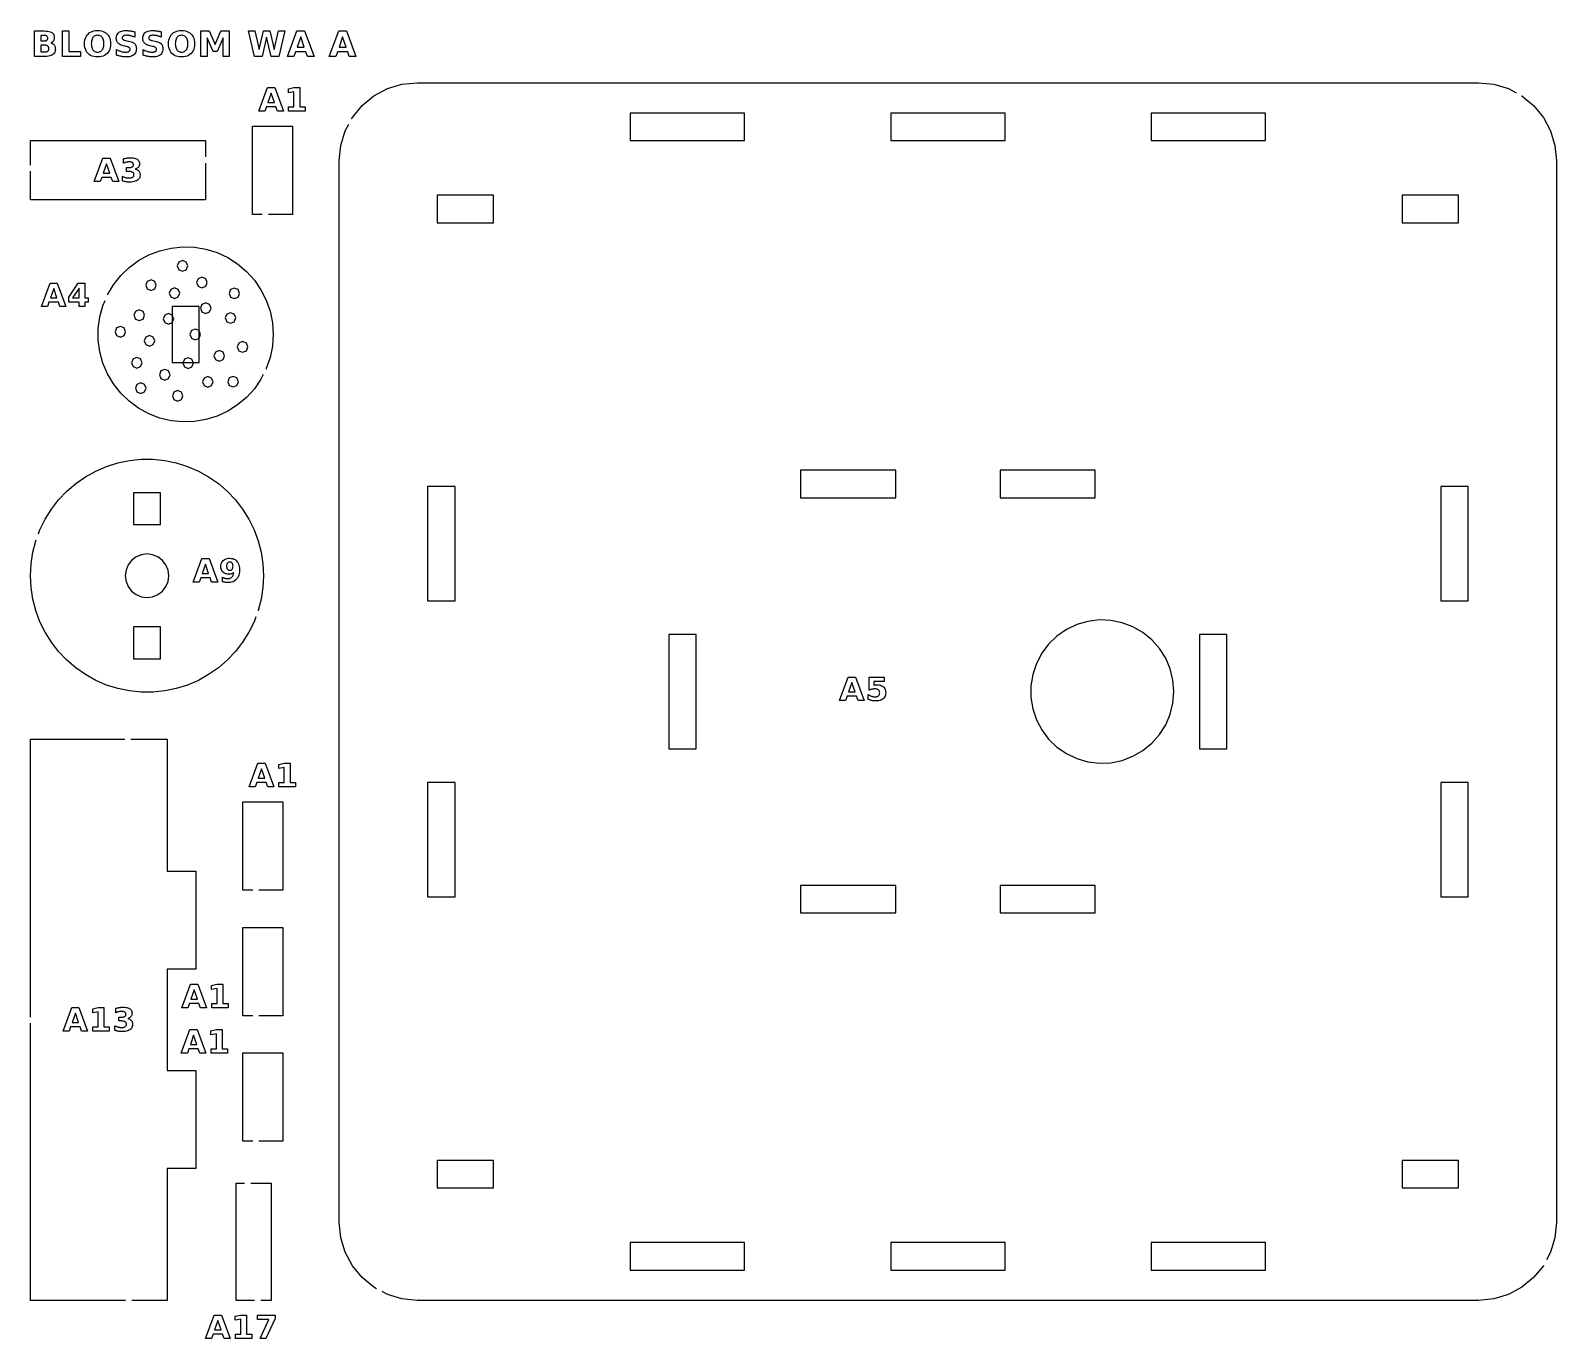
# Model space of a CAD drawing. Header units: millimetres. Extents: x 9 to 296, y 5 to 146.
# Drawn here: x 8.9 to 167.1, y 5 to 140.5 of the extents above; entities that cross this region are included whole.
import ezdxf

# ---------------------------------------------------------------- set-up
doc = ezdxf.new("R2010")
doc.units = ezdxf.units.MM
doc.layers.add('CUT', color=1, linetype='CONTINUOUS')
doc.layers.add('ENGRAVE', color=5, linetype='CONTINUOUS')

msp = doc.modelspace()

# ---------------------------------------------------------------- linework, layer by layer
at = {"layer": 'CUT', "color": 1}
for points in [[(42.2055, 131.3367), (42.2856, 131.4864), (43.2899, 132.7101), (44.5136, 133.7144), (45.9097, 134.4607), (47.4246, 134.9202), (48.9963, 135.075), (159.0037, 135.075), (160.5754, 134.9202), (162.0903, 134.4607), (162.8831, 134.0369)], [(163.4563, 133.7305), (163.4864, 133.7144), (164.7101, 132.7101), (165.7144, 131.4864), (166.4607, 130.0903), (166.9202, 128.5754), (167.075, 127.0037), (167.075, 16.9963), (166.9202, 15.4246), (166.4607, 13.9097), (166.0402, 13.1231)], [(32.95, 121.425), (31.925, 121.425), (31.925, 130.575), (36.075, 130.575), (36.075, 121.425), (33.6, 121.425)], [(44.7829, 10.1416), (44.5136, 10.2856), (43.2899, 11.2899), (42.2856, 12.5136), (41.5393, 13.9097), (41.0798, 15.4246), (40.925, 16.9963), (40.925, 127.0037), (41.0798, 128.5754), (41.5393, 130.0903), (41.8991, 130.7634)], [(8.925, 126.55), (8.925, 129.075), (27.075, 129.075), (27.075, 127.4)], [(27.075, 126.75), (27.075, 122.925), (8.925, 122.925), (8.925, 125.9)], [(16.9028, 113.0973), (17.5181, 114.1361), (18.2694, 115.0875), (19.1408, 115.9303), (20.1168, 116.6494), (21.1799, 117.232), (22.3112, 117.6677), (23.4905, 117.9488), (24.6968, 118.0701), (25.9084, 118.0296), (27.1038, 117.8279), (28.2617, 117.4688), (29.3614, 116.9585), (30.3832, 116.3061), (31.309, 115.5234), (32.1222, 114.6243), (32.8083, 113.6249), (33.3551, 112.5428), (33.7527, 111.3976), (33.9942, 110.2096), (34.0752, 109), (33.9942, 107.7904), (33.7527, 106.6024), (33.3551, 105.4572), (33.3323, 105.4122)], [(33.0392, 104.832), (32.8083, 104.3751), (32.1222, 103.3757), (31.309, 102.4766), (30.3832, 101.6939), (29.3614, 101.0415), (28.2617, 100.5312), (27.1038, 100.1721), (25.9084, 99.9704), (24.6968, 99.9299), (23.4905, 100.0512), (22.3112, 100.3323), (21.1799, 100.768), (20.1168, 101.3506), (19.1408, 102.0697), (18.2694, 102.9125), (17.5181, 103.8639), (16.9002, 104.907), (16.427, 106.0231), (16.1067, 107.1924), (15.9451, 108.3938), (15.9451, 109.6062), (16.1067, 110.8076), (16.427, 111.9769), (16.6484, 112.4991)], [(9.7426, 88.3274), (9.9035, 88.7619), (10.4422, 89.8601), (11.0892, 90.8981), (11.8379, 91.8654), (12.6807, 92.7519), (13.6088, 93.5487), (14.6127, 94.2475), (15.6822, 94.8411), (16.8063, 95.3234), (17.9733, 95.6896), (19.1715, 95.9359), (20.3884, 96.0596), (21.6116, 96.0596), (22.8285, 95.9359), (24.0267, 95.6896), (25.1937, 95.3234), (26.3178, 94.8411), (27.3873, 94.2475), (28.3912, 93.5487), (29.3193, 92.7519), (30.1621, 91.8654), (30.9108, 90.8981), (31.5578, 89.8601), (32.0965, 88.7619), (32.5213, 87.6148), (32.8279, 86.4307), (33.0131, 85.2216), (33.0751, 84), (33.0131, 82.7784), (32.8279, 81.5693), (32.5213, 80.3852), (32.5114, 80.3583)], [(32.2856, 79.7488), (32.0965, 79.2381), (31.5578, 78.1399), (30.9108, 77.1019), (30.1621, 76.1346), (29.3193, 75.2481), (28.3912, 74.4513), (27.3873, 73.7525), (26.3178, 73.1589), (25.1937, 72.6766), (24.0267, 72.3104), (22.8285, 72.0641), (21.6116, 71.9404), (20.3884, 71.9404), (19.1715, 72.0641), (17.9733, 72.3104), (16.8063, 72.6766), (15.6822, 73.1589), (14.6127, 73.7525), (13.6088, 74.4513), (12.6807, 75.2481), (11.8379, 76.1346), (11.0892, 77.1019), (10.4422, 78.1399), (9.9035, 79.2381), (9.4787, 80.3852), (9.1721, 81.5693), (8.9869, 82.7784), (8.9249, 84), (8.9869, 85.2216), (9.1721, 86.4307), (9.4787, 87.6148), (9.5168, 87.7178)], [(8.925, 38.2833), (8.925, 67.075), (18.6833, 67.075)], [(19.3333, 67.075), (23.075, 67.075), (23.075, 53.4083), (26.075, 53.4083), (26.075, 43.2583), (23.075, 43.2583), (23.075, 32.7417), (26.075, 32.7417), (26.075, 22.5917), (23.075, 22.5917), (23.075, 8.925), (19.4167, 8.925)], [(31.95, 51.425), (30.925, 51.425), (30.925, 60.575), (35.075, 60.575), (35.075, 51.425), (32.6, 51.425)], [(31.95, 38.425), (30.925, 38.425), (30.925, 47.575), (35.075, 47.575), (35.075, 38.425), (32.6, 38.425)], [(18.7667, 8.925), (8.925, 8.925), (8.925, 37.6333)], [(31.95, 25.425), (30.925, 25.425), (30.925, 34.575), (35.075, 34.575), (35.075, 25.425), (32.6, 25.425)], [(32.15, 8.925), (30.225, 8.925), (30.225, 21.075), (31.1, 21.075)], [(31.75, 21.075), (33.875, 21.075), (33.875, 8.925), (32.8, 8.925)], [(165.7338, 12.5498), (165.7144, 12.5136), (164.7101, 11.2899), (163.4864, 10.2856), (162.0903, 9.5393), (160.5754, 9.0798), (159.0037, 8.925), (48.9963, 8.925), (47.4246, 9.0798), (45.9097, 9.5393), (45.3562, 9.8352)]]:
    msp.add_lwpolyline(points, dxfattribs=at)
for points in [[(71.075, 129.075), (82.925, 129.075), (82.925, 131.925), (71.075, 131.925), (71.075, 129.075)], [(109.925, 129.075), (109.925, 131.925), (98.075, 131.925), (98.075, 129.075), (109.925, 129.075)], [(125.075, 129.075), (136.925, 129.075), (136.925, 131.925), (125.075, 131.925), (125.075, 129.075)], [(51.075, 120.575), (56.925, 120.575), (56.925, 123.425), (51.075, 123.425), (51.075, 120.575)], [(151.075, 120.575), (156.925, 120.575), (156.925, 123.425), (151.075, 123.425), (151.075, 120.575)], [(26.395, 106.105), (26.395, 111.895), (23.605, 111.895), (23.605, 106.105), (26.395, 106.105)], [(98.5917, 92.075), (98.5917, 94.925), (88.7417, 94.925), (88.7417, 92.075), (98.5917, 92.075)], [(119.2583, 92.075), (119.2583, 94.925), (109.4083, 94.925), (109.4083, 92.075), (119.2583, 92.075)], [(19.605, 92.595), (19.605, 89.305), (22.395, 89.305), (22.395, 92.595), (19.605, 92.595)], [(52.925, 81.4083), (52.925, 93.2583), (50.075, 93.2583), (50.075, 81.4083), (52.925, 81.4083)], [(155.075, 81.4083), (157.925, 81.4083), (157.925, 93.2583), (155.075, 93.2583), (155.075, 81.4083)], [(23.1771, 83.4166), (23.2539, 84), (23.1771, 84.5834), (22.952, 85.127), (22.5938, 85.5938), (22.127, 85.952), (21.5834, 86.1771), (21, 86.2539), (20.4166, 86.1771), (19.873, 85.952), (19.4062, 85.5938), (19.048, 85.127), (18.8229, 84.5834), (18.7461, 84), (18.8229, 83.4166), (19.048, 82.873), (19.4062, 82.4062), (19.873, 82.048), (20.4166, 81.8229), (21, 81.7461), (21.5834, 81.8229), (22.127, 82.048), (22.5938, 82.4062), (22.952, 82.873), (23.1771, 83.4166)], [(126.5743, 68.5495), (127.0427, 69.6488), (127.3286, 70.809), (127.4248, 72), (127.3286, 73.191), (127.0427, 74.3512), (126.5743, 75.4505), (125.9357, 76.4604), (125.1433, 77.3548), (124.2177, 78.1105), (123.1829, 78.7079), (122.0657, 79.1316), (120.895, 79.3706), (119.701, 79.4187), (118.5149, 79.2747), (117.3671, 78.9423), (116.2876, 78.43), (115.3042, 77.7513), (114.4425, 76.9235), (113.7247, 75.9683), (113.1694, 74.9103), (112.791, 73.7769), (112.5993, 72.5974), (112.5993, 71.4026), (112.791, 70.2231), (113.1694, 69.0897), (113.7247, 68.0317), (114.4425, 67.0765), (115.3042, 66.2487), (116.2876, 65.57), (117.3671, 65.0577), (118.5149, 64.7253), (119.701, 64.5813), (120.895, 64.6294), (122.0657, 64.8684), (123.1829, 65.2921), (124.2177, 65.8895), (125.1433, 66.6452), (125.9357, 67.5396), (126.5743, 68.5495)], [(19.605, 75.405), (22.395, 75.405), (22.395, 78.695), (19.605, 78.695), (19.605, 75.405)], [(77.925, 66.075), (77.925, 77.925), (75.075, 77.925), (75.075, 66.075), (77.925, 66.075)], [(130.075, 66.075), (132.925, 66.075), (132.925, 77.925), (130.075, 77.925), (130.075, 66.075)], [(50.075, 50.7417), (52.925, 50.7417), (52.925, 62.5917), (50.075, 62.5917), (50.075, 50.7417)], [(155.075, 50.7417), (157.925, 50.7417), (157.925, 62.5917), (155.075, 62.5917), (155.075, 50.7417)], [(88.7417, 49.075), (98.5917, 49.075), (98.5917, 51.925), (88.7417, 51.925), (88.7417, 49.075)], [(109.4083, 49.075), (119.2583, 49.075), (119.2583, 51.925), (109.4083, 51.925), (109.4083, 49.075)], [(56.925, 20.575), (56.925, 23.425), (51.075, 23.425), (51.075, 20.575), (56.925, 20.575)], [(156.925, 20.575), (156.925, 23.425), (151.075, 23.425), (151.075, 20.575), (156.925, 20.575)], [(82.925, 12.075), (82.925, 14.925), (71.075, 14.925), (71.075, 12.075), (82.925, 12.075)], [(109.925, 12.075), (109.925, 14.925), (98.075, 14.925), (98.075, 12.075), (109.925, 12.075)], [(136.925, 12.075), (136.925, 14.925), (125.075, 14.925), (125.075, 12.075), (136.925, 12.075)]]:
    msp.add_lwpolyline(points, close=True, dxfattribs=at)
at = {"layer": 'ENGRAVE', "color": 5}
for points in [[(11.3786, 138.9743), (11.4152, 138.9151), (11.4452, 138.8517), (11.4685, 138.7839), (11.4852, 138.7118), (11.4952, 138.6354), (11.4985, 138.5547), (11.4914, 138.4331), (11.4699, 138.3223), (11.4341, 138.2223), (11.3841, 138.1331), (11.3197, 138.0546), (11.2411, 137.9869), (11.1478, 137.9298), (11.0397, 137.8831), (10.9166, 137.8467), (10.7787, 137.8208), (10.6259, 137.8052), (10.4582, 137.8), (9.3315, 137.8), (9.3315, 140.4325), (10.3506, 140.4325), (10.525, 140.4279), (10.6826, 140.4141), (10.8234, 140.3911), (10.9474, 140.3588), (11.0546, 140.3174), (11.145, 140.2668), (11.2201, 140.206), (11.2816, 140.1341), (11.3295, 140.0512), (11.3636, 139.9572), (11.3841, 139.8522), (11.391, 139.736), (11.3885, 139.6736), (11.381, 139.6143), (11.3685, 139.5582), (11.351, 139.5052), (11.3285, 139.4555), (11.301, 139.409), (11.2688, 139.3659), (11.2321, 139.3268), (11.1908, 139.2915), (11.1451, 139.2601), (11.0948, 139.2325), (11.0401, 139.2088), (11.1102, 139.1847), (11.1749, 139.1546), (11.234, 139.1185), (11.2877, 139.0764), (11.3359, 139.0283), (11.3786, 138.9743)], [(10.5995, 139.4623), (10.6292, 139.4839), (10.6546, 139.5093), (10.6753, 139.5384), (10.6914, 139.5712), (10.7029, 139.6077), (10.7098, 139.648), (10.7121, 139.692), (10.7098, 139.7354), (10.7029, 139.7753), (10.6914, 139.8116), (10.6753, 139.8444), (10.6546, 139.8735), (10.6292, 139.8991), (10.5995, 139.921), (10.5654, 139.9388), (10.527, 139.9527), (10.4843, 139.9626), (10.4372, 139.9686), (10.3859, 139.9705), (10.0103, 139.9705), (10.0103, 139.4134), (10.3859, 139.4134), (10.4372, 139.4153), (10.4843, 139.4212), (10.527, 139.431), (10.5654, 139.4447), (10.5995, 139.4623)], [(14.0991, 138.3131), (14.0991, 137.8), (12.2283, 137.8), (12.2283, 140.4325), (12.9072, 140.4325), (12.9072, 138.3131), (14.0991, 138.3131)], [(16.6004, 140.3187), (16.7433, 140.2279), (16.8708, 140.1169), (16.9807, 139.9881), (17.0706, 139.844), (17.1406, 139.6845), (17.1905, 139.5096), (17.2205, 139.3193), (17.2305, 139.1136), (17.2205, 138.9085), (17.1905, 138.7186), (17.1406, 138.5441), (17.0706, 138.3848), (16.9807, 138.2408), (16.8708, 138.1121), (16.7433, 138.0011), (16.6004, 137.9103), (16.4423, 137.8397), (16.269, 137.7892), (16.0803, 137.759), (15.8763, 137.7489), (15.6729, 137.759), (15.4846, 137.7892), (15.3114, 137.8397), (15.1534, 137.9103), (15.0105, 138.0011), (14.8828, 138.1121), (14.7726, 138.2408), (14.6824, 138.3848), (14.6123, 138.5441), (14.5622, 138.7186), (14.5322, 138.9085), (14.5222, 139.1136), (14.5322, 139.3193), (14.5622, 139.5096), (14.6123, 139.6845), (14.6824, 139.844), (14.7726, 139.9881), (14.8828, 140.1169), (15.0105, 140.2279), (15.1534, 140.3187), (15.3114, 140.3893), (15.4846, 140.4398), (15.6729, 140.47), (15.8763, 140.4801), (16.0803, 140.47), (16.269, 140.4398), (16.4423, 140.3893), (16.6004, 140.3187)], [(15.5245, 139.8863), (15.4559, 139.829), (15.395, 139.759), (15.3427, 139.6774), (15.3, 139.5854), (15.2667, 139.483), (15.243, 139.3703), (15.2287, 139.2471), (15.2239, 139.1136), (15.2287, 138.9806), (15.243, 138.8579), (15.2667, 138.7455), (15.3, 138.6434), (15.3427, 138.5516), (15.395, 138.47), (15.4559, 138.4), (15.5245, 138.3427), (15.6008, 138.2981), (15.6849, 138.2663), (15.7768, 138.2472), (15.8763, 138.2408), (15.9765, 138.2472), (16.0687, 138.2663), (16.1532, 138.2981), (16.2298, 138.3427), (16.2985, 138.4), (16.3595, 138.47), (16.4117, 138.5516), (16.4545, 138.6434), (16.4877, 138.7455), (16.5115, 138.8579), (16.5258, 138.9806), (16.5305, 139.1136), (16.5258, 139.2471), (16.5115, 139.3703), (16.4877, 139.483), (16.4545, 139.5854), (16.4117, 139.6774), (16.3595, 139.759), (16.2985, 139.829), (16.2298, 139.8863), (16.1532, 139.9309), (16.0687, 139.9627), (15.9765, 139.9818), (15.8763, 139.9882), (15.7768, 139.9818), (15.6849, 139.9627), (15.6008, 139.9309), (15.5245, 139.8863)], [(19.5767, 139.8518), (19.5058, 139.8775), (19.4356, 139.9006), (19.3659, 139.921), (19.2969, 139.9388), (19.2288, 139.9539), (19.1619, 139.9662), (19.0963, 139.9758), (19.032, 139.9827), (18.969, 139.9868), (18.9072, 139.9882), (18.8296, 139.9863), (18.7591, 139.9807), (18.6956, 139.9714), (18.6392, 139.9584), (18.5898, 139.9416), (18.5475, 139.9212), (18.512, 139.8968), (18.4829, 139.8683), (18.4602, 139.8357), (18.4441, 139.7989), (18.4344, 139.7581), (18.4311, 139.7131), (18.4333, 139.6791), (18.4399, 139.6478), (18.4508, 139.619), (18.466, 139.5928), (18.4856, 139.5692), (18.5096, 139.5483), (18.5393, 139.529), (18.5761, 139.5107), (18.62, 139.4934), (18.671, 139.4769), (18.7291, 139.4614), (18.7944, 139.4469), (19.0835, 139.3887), (19.2228, 139.3567), (19.348, 139.3197), (19.4591, 139.2776), (19.5561, 139.2304), (19.639, 139.1781), (19.7077, 139.1207), (19.7643, 139.0565), (19.8106, 138.9839), (19.8466, 138.9029), (19.8723, 138.8135), (19.8877, 138.7156), (19.8929, 138.6093), (19.8857, 138.4703), (19.8642, 138.3438), (19.8283, 138.2296), (19.7781, 138.1278), (19.7135, 138.0384), (19.6345, 137.9613), (19.5409, 137.8964), (19.4321, 137.8433), (19.3081, 137.802), (19.1691, 137.7725), (19.0148, 137.7548), (18.8455, 137.7489), (18.762, 137.7502), (18.6784, 137.7542), (18.5947, 137.7608), (18.5109, 137.77), (18.427, 137.7819), (18.343, 137.7965), (18.2589, 137.8136), (18.1749, 137.8333), (18.0908, 137.8555), (18.0068, 137.8803), (17.9227, 137.9077), (17.8387, 137.9375), (17.8387, 138.5106), (17.9223, 138.4678), (18.0049, 138.4286), (18.0866, 138.3931), (18.1674, 138.3613), (18.2473, 138.3332), (18.3262, 138.3087), (18.4042, 138.288), (18.4813, 138.271), (18.5574, 138.2578), (18.6326, 138.2484), (18.7069, 138.2427), (18.7803, 138.2408), (18.8514, 138.2429), (18.9168, 138.249), (18.9764, 138.2593), (19.0302, 138.2737), (19.0783, 138.2922), (19.1206, 138.3149), (19.1567, 138.3413), (19.1862, 138.3713), (19.2092, 138.4048), (19.2256, 138.4418), (19.2354, 138.4824), (19.2387, 138.5265), (19.2365, 138.566), (19.2298, 138.6025), (19.2186, 138.6358), (19.203, 138.6659), (19.183, 138.693), (19.1585, 138.7169), (19.1273, 138.7388), (19.0873, 138.76), (19.0384, 138.7804), (18.9806, 138.8), (18.9139, 138.8188), (18.8384, 138.8368), (18.5757, 138.895), (18.45, 138.926), (18.336, 138.9626), (18.2339, 139.0047), (18.1435, 139.0525), (18.065, 139.1058), (17.9983, 139.1647), (17.9425, 139.23), (17.8969, 139.3025), (17.8614, 139.3821), (17.836, 139.4688), (17.8208, 139.5627), (17.8158, 139.6637), (17.8228, 139.7898), (17.844, 139.9057), (17.8792, 140.0115), (17.9286, 140.1073), (17.9921, 140.193), (18.0697, 140.2685), (18.1605, 140.3332), (18.2636, 140.3861), (18.3791, 140.4272), (18.507, 140.4566), (18.6471, 140.4742), (18.7997, 140.4801), (18.8723, 140.4792), (18.9456, 140.4765), (19.0196, 140.472), (19.0943, 140.4656), (19.1697, 140.4575), (19.2458, 140.4475), (19.3226, 140.4357), (19.4003, 140.4221), (19.4789, 140.4067), (19.5584, 140.3895), (19.6388, 140.3705), (19.7201, 140.3496), (19.7201, 139.7925), (19.6481, 139.8235), (19.5767, 139.8518)], [(22.3219, 139.8518), (22.251, 139.8775), (22.1808, 139.9006), (22.1112, 139.921), (22.0421, 139.9388), (21.974, 139.9539), (21.9071, 139.9662), (21.8415, 139.9758), (21.7772, 139.9827), (21.7142, 139.9868), (21.6524, 139.9882), (21.5748, 139.9863), (21.5043, 139.9807), (21.4408, 139.9714), (21.3844, 139.9584), (21.335, 139.9416), (21.2927, 139.9212), (21.2572, 139.8968), (21.2281, 139.8683), (21.2054, 139.8357), (21.1893, 139.7989), (21.1796, 139.7581), (21.1764, 139.7131), (21.1785, 139.6791), (21.1851, 139.6478), (21.196, 139.619), (21.2112, 139.5928), (21.2308, 139.5692), (21.2548, 139.5483), (21.2845, 139.529), (21.3213, 139.5107), (21.3652, 139.4934), (21.4163, 139.4769), (21.4744, 139.4614), (21.5396, 139.4469), (21.8288, 139.3887), (21.9681, 139.3567), (22.0932, 139.3197), (22.2043, 139.2776), (22.3013, 139.2304), (22.3842, 139.1781), (22.4529, 139.1207), (22.5095, 139.0565), (22.5558, 138.9839), (22.5918, 138.9029), (22.6175, 138.8135), (22.6329, 138.7156), (22.6381, 138.6093), (22.6309, 138.4703), (22.6094, 138.3438), (22.5735, 138.2296), (22.5233, 138.1278), (22.4587, 138.0384), (22.3798, 137.9613), (22.2861, 137.8964), (22.1773, 137.8433), (22.0533, 137.802), (21.9143, 137.7725), (21.7601, 137.7548), (21.5907, 137.7489), (21.5072, 137.7502), (21.4236, 137.7542), (21.3399, 137.7608), (21.2561, 137.77), (21.1722, 137.7819), (21.0882, 137.7965), (21.0041, 137.8136), (20.9201, 137.8333), (20.8361, 137.8555), (20.752, 137.8803), (20.668, 137.9077), (20.5839, 137.9375), (20.5839, 138.5106), (20.6675, 138.4678), (20.7501, 138.4286), (20.8319, 138.3931), (20.9127, 138.3613), (20.9925, 138.3332), (21.0714, 138.3087), (21.1494, 138.288), (21.2265, 138.271), (21.3026, 138.2578), (21.3779, 138.2484), (21.4521, 138.2427), (21.5255, 138.2408), (21.5966, 138.2429), (21.662, 138.249), (21.7216, 138.2593), (21.7755, 138.2737), (21.8235, 138.2922), (21.8658, 138.3149), (21.9019, 138.3413), (21.9314, 138.3713), (21.9544, 138.4048), (21.9708, 138.4418), (21.9806, 138.4824), (21.9839, 138.5265), (21.9817, 138.566), (21.975, 138.6025), (21.9639, 138.6358), (21.9483, 138.6659), (21.9282, 138.693), (21.9037, 138.7169), (21.8725, 138.7388), (21.8325, 138.76), (21.7836, 138.7804), (21.7258, 138.8), (21.6592, 138.8188), (21.5837, 138.8368), (21.3209, 138.895), (21.1952, 138.926), (21.0812, 138.9626), (20.9791, 139.0047), (20.8888, 139.0525), (20.8102, 139.1058), (20.7435, 139.1647), (20.6877, 139.23), (20.6421, 139.3025), (20.6066, 139.3821), (20.5813, 139.4688), (20.5661, 139.5627), (20.561, 139.6637), (20.568, 139.7898), (20.5892, 139.9057), (20.6245, 140.0115), (20.6738, 140.1073), (20.7373, 140.193), (20.8149, 140.2685), (20.9057, 140.3332), (21.0088, 140.3861), (21.1243, 140.4272), (21.2522, 140.4566), (21.3924, 140.4742), (21.5449, 140.4801), (21.6175, 140.4792), (21.6908, 140.4765), (21.7648, 140.472), (21.8395, 140.4656), (21.9149, 140.4575), (21.991, 140.4475), (22.0678, 140.4357), (22.1455, 140.4221), (22.2242, 140.4067), (22.3037, 140.3895), (22.384, 140.3705), (22.4653, 140.3496), (22.4653, 139.7925), (22.3933, 139.8235), (22.3219, 139.8518)], [(25.448, 140.2279), (25.5755, 140.1169), (25.6854, 139.9881), (25.7753, 139.844), (25.8453, 139.6845), (25.8952, 139.5096), (25.9252, 139.3193), (25.9352, 139.1136), (25.9252, 138.9085), (25.8952, 138.7186), (25.8453, 138.5441), (25.7753, 138.3848), (25.6854, 138.2408), (25.5755, 138.1121), (25.448, 138.0011), (25.3051, 137.9103), (25.147, 137.8397), (24.9736, 137.7892), (24.785, 137.759), (24.581, 137.7489), (24.3776, 137.759), (24.1893, 137.7892), (24.0161, 137.8397), (23.8581, 137.9103), (23.7152, 138.0011), (23.5874, 138.1121), (23.4773, 138.2408), (23.3871, 138.3848), (23.317, 138.5441), (23.2669, 138.7186), (23.2369, 138.9085), (23.2269, 139.1136), (23.2369, 139.3193), (23.2669, 139.5096), (23.317, 139.6845), (23.3871, 139.844), (23.4773, 139.9881), (23.5874, 140.1169), (23.7152, 140.2279), (23.8581, 140.3187), (24.0161, 140.3893), (24.1893, 140.4398), (24.3776, 140.47), (24.581, 140.4801), (24.785, 140.47), (24.9736, 140.4398), (25.147, 140.3893), (25.3051, 140.3187), (25.448, 140.2279)], [(24.1605, 139.829), (24.0997, 139.759), (24.0474, 139.6774), (24.0046, 139.5854), (23.9714, 139.483), (23.9476, 139.3703), (23.9334, 139.2471), (23.9286, 139.1136), (23.9334, 138.9806), (23.9476, 138.8579), (23.9714, 138.7455), (24.0046, 138.6434), (24.0474, 138.5516), (24.0997, 138.47), (24.1605, 138.4), (24.2292, 138.3427), (24.3055, 138.2981), (24.3896, 138.2663), (24.4815, 138.2472), (24.581, 138.2408), (24.6811, 138.2472), (24.7734, 138.2663), (24.8579, 138.2981), (24.9345, 138.3427), (25.0032, 138.4), (25.0642, 138.47), (25.1164, 138.5516), (25.1592, 138.6434), (25.1924, 138.7455), (25.2162, 138.8579), (25.2304, 138.9806), (25.2352, 139.1136), (25.2304, 139.2471), (25.2162, 139.3703), (25.1924, 139.483), (25.1592, 139.5854), (25.1164, 139.6774), (25.0642, 139.759), (25.0032, 139.829), (24.9345, 139.8863), (24.8579, 139.9309), (24.7734, 139.9627), (24.6811, 139.9818), (24.581, 139.9882), (24.4815, 139.9818), (24.3896, 139.9627), (24.3055, 139.9309), (24.2292, 139.8863), (24.1605, 139.829)], [(28.6593, 140.4325), (29.5215, 140.4325), (29.5215, 137.8), (28.8797, 137.8), (28.8797, 139.7255), (28.2731, 138.306), (27.8429, 138.306), (27.2363, 139.7255), (27.2363, 137.8), (26.5927, 137.8), (26.5927, 140.4325), (27.4567, 140.4325), (28.0562, 139.0237), (28.6593, 140.4325)], [(33.0653, 140.4325), (33.7195, 140.4325), (34.1709, 138.5194), (34.6258, 140.4325), (35.2711, 140.4325), (34.6505, 137.8), (33.8676, 137.8), (33.3897, 139.8013), (32.9172, 137.8), (32.1343, 137.8), (31.5084, 140.4325), (32.159, 140.4325), (32.6139, 138.5194), (33.0653, 140.4325)], [(37.3304, 140.4325), (38.3055, 137.8), (37.6231, 137.8), (37.4574, 138.2796), (36.3959, 138.2796), (36.2284, 137.8), (35.546, 137.8), (36.5211, 140.4325), (37.3304, 140.4325)], [(36.9267, 139.8154), (36.5652, 138.768), (37.2864, 138.768), (36.9267, 139.8154)], [(41.6712, 140.4325), (42.6463, 137.8), (41.9639, 137.8), (41.7982, 138.2796), (40.7367, 138.2796), (40.5692, 137.8), (39.8868, 137.8), (40.8619, 140.4325), (41.6712, 140.4325)], [(41.2675, 139.8154), (40.906, 138.768), (41.6272, 138.768), (41.2675, 139.8154)], [(10.7165, 138.3484), (10.748, 138.3796), (10.7738, 138.4158), (10.7939, 138.4568), (10.8082, 138.5027), (10.8168, 138.5536), (10.8197, 138.6093), (10.8168, 138.664), (10.8083, 138.7138), (10.7941, 138.759), (10.7742, 138.7994), (10.7486, 138.835), (10.7174, 138.8659), (10.6804, 138.892), (10.6377, 138.9134), (10.5891, 138.93), (10.5348, 138.9419), (10.4747, 138.949), (10.4088, 138.9514), (10.0103, 138.9514), (10.0103, 138.262), (10.4088, 138.262), (10.4742, 138.2644), (10.5339, 138.2716), (10.588, 138.2836), (10.6365, 138.3004), (10.6793, 138.322), (10.7165, 138.3484)], [(33.2181, 132.1368), (32.5882, 132.1368), (33.4882, 134.5668), (34.2353, 134.5668), (35.1354, 132.1368), (34.5055, 132.1368), (34.3525, 132.5795), (33.3727, 132.5795), (33.2181, 132.1368)], [(36.229, 132.5698), (36.229, 134.1404), (35.661, 134.0232), (35.661, 134.4496), (36.2257, 134.5668), (36.8214, 134.5668), (36.8214, 132.5698), (37.3748, 132.5698), (37.3748, 132.1368), (35.6756, 132.1368), (35.6756, 132.5698), (36.229, 132.5698)], [(33.8626, 133.9972), (33.5289, 133.0304), (34.1946, 133.0304), (33.8626, 133.9972)], [(16.1549, 124.825), (15.5251, 124.825), (16.4251, 127.255), (17.1722, 127.255), (18.0723, 124.825), (17.4424, 124.825), (17.2894, 125.2677), (16.3096, 125.2677), (16.1549, 124.825)], [(16.7995, 126.6854), (16.4658, 125.7186), (17.1315, 125.7186), (16.7995, 126.6854)], [(19.8533, 126.1115), (19.9253, 126.0825), (19.9909, 126.0483), (20.0499, 126.009), (20.1023, 125.9644), (20.1481, 125.9147), (20.1872, 125.86), (20.2191, 125.8005), (20.244, 125.7363), (20.2617, 125.6673), (20.2724, 125.5936), (20.2759, 125.5151), (20.2682, 125.3995), (20.2452, 125.2935), (20.2067, 125.1971), (20.1529, 125.1104), (20.0838, 125.0333), (19.9992, 124.9658), (19.8999, 124.9083), (19.7865, 124.8613), (19.659, 124.8248), (19.5174, 124.7987), (19.3617, 124.783), (19.1919, 124.7778), (19.1295, 124.7786), (19.0671, 124.7811), (19.0045, 124.7853), (18.942, 124.7912), (18.8794, 124.7987), (18.8168, 124.8079), (18.7542, 124.8188), (18.6919, 124.8313), (18.6298, 124.8455), (18.5679, 124.8614), (18.5063, 124.879), (18.4449, 124.8982), (18.4449, 125.3816), (18.5034, 125.3535), (18.5618, 125.3278), (18.62, 125.3045), (18.6781, 125.2836), (18.7361, 125.2651), (18.794, 125.249), (18.8516, 125.2353), (18.9089, 125.2241), (18.9659, 125.2154), (19.0226, 125.2092), (19.0789, 125.2055), (19.135, 125.2042), (19.2147, 125.2066), (19.288, 125.2138), (19.3549, 125.2258), (19.4153, 125.2426), (19.4692, 125.2641), (19.5166, 125.2905), (19.5572, 125.3213), (19.5903, 125.3563), (19.6161, 125.3955), (19.6345, 125.4388), (19.6456, 125.4863), (19.6493, 125.5379), (19.6455, 125.591), (19.6342, 125.6396), (19.6153, 125.6838), (19.5889, 125.7234), (19.5549, 125.7586), (19.5134, 125.7894), (19.4645, 125.8155), (19.4084, 125.8368), (19.3451, 125.8534), (19.2747, 125.8653), (19.197, 125.8724), (19.1122, 125.8748), (18.8615, 125.8748), (18.8615, 126.2785), (19.1252, 126.2785), (19.2005, 126.2805), (19.2691, 126.2867), (19.3311, 126.297), (19.3863, 126.3114), (19.4349, 126.3299), (19.4768, 126.3525), (19.5121, 126.3793), (19.541, 126.4105), (19.5634, 126.4459), (19.5795, 126.4856), (19.5891, 126.5296), (19.5923, 126.5779), (19.5892, 126.6228), (19.5798, 126.6642), (19.5642, 126.702), (19.5424, 126.7363), (19.5143, 126.7671), (19.48, 126.7944), (19.44, 126.8178), (19.3948, 126.8369), (19.3445, 126.8518), (19.289, 126.8624), (19.2284, 126.8688), (19.1626, 126.8709), (19.1121, 126.8699), (19.0614, 126.8671), (19.0104, 126.8624), (18.9594, 126.8557), (18.9081, 126.8472), (18.8566, 126.8367), (18.8051, 126.8244), (18.7537, 126.8103), (18.7024, 126.7944), (18.6512, 126.7767), (18.6001, 126.7571), (18.549, 126.7358), (18.549, 127.1948), (18.6108, 127.2114), (18.6724, 127.2266), (18.7338, 127.2404), (18.795, 127.2527), (18.856, 127.2635), (18.9169, 127.2729), (18.9774, 127.2809), (19.0377, 127.2874), (19.0975, 127.2924), (19.157, 127.2961), (19.2162, 127.2982), (19.2749, 127.299), (19.4262, 127.2946), (19.5642, 127.2817), (19.689, 127.2601), (19.8005, 127.2299), (19.8987, 127.191), (19.9838, 127.1435), (20.0556, 127.0873), (20.1144, 127.0224), (20.1601, 126.9488), (20.1928, 126.8665), (20.2124, 126.7754), (20.2189, 126.6756), (20.2158, 126.6067), (20.2065, 126.542), (20.1909, 126.4817), (20.169, 126.4257), (20.141, 126.3739), (20.1066, 126.3265), (20.0662, 126.2834), (20.0198, 126.2448), (19.9675, 126.2107), (19.9092, 126.1811), (19.8449, 126.1559), (19.7746, 126.1352), (19.8533, 126.1115)], [(25.2224, 116.0949), (25.0613, 116.4838), (24.6724, 116.6449), (24.2835, 116.4838), (24.1224, 116.0949), (24.2835, 115.706), (24.6724, 115.5449), (25.0613, 115.706), (25.2224, 116.0949)], [(10.6833, 111.8854), (10.0534, 111.8854), (10.9535, 114.3154), (11.7005, 114.3154), (12.6006, 111.8854), (11.9707, 111.8854), (11.8177, 112.3281), (10.8379, 112.3281), (10.6833, 111.8854)], [(14.5699, 112.7822), (14.9165, 112.7822), (14.9165, 112.3281), (14.5699, 112.3281), (14.5699, 111.8854), (13.9774, 111.8854), (13.9774, 112.3281), (12.8999, 112.3281), (12.8999, 112.8652), (13.8733, 114.3154), (14.5699, 114.3154), (14.5699, 112.7822)], [(21.9624, 114.1035), (21.8013, 114.4924), (21.4124, 114.6535), (21.0235, 114.4924), (20.8624, 114.1035), (21.0235, 113.7146), (21.4124, 113.5535), (21.8013, 113.7146), (21.9624, 114.1035)], [(27.2391, 114.3846), (27.078, 114.7735), (26.6891, 114.9346), (26.3002, 114.7735), (26.1391, 114.3846), (26.3002, 113.9956), (26.6891, 113.8346), (27.078, 113.9956), (27.2391, 114.3846)], [(11.3278, 113.7458), (10.9942, 112.779), (11.6598, 112.779), (11.3278, 113.7458)], [(13.9774, 112.7822), (13.9774, 113.7995), (13.2906, 112.7822), (13.9774, 112.7822)], [(24.4002, 113.2775), (24.2391, 113.6664), (23.8502, 113.8275), (23.4613, 113.6664), (23.3002, 113.2775), (23.4613, 112.8885), (23.8502, 112.7275), (24.2391, 112.8885), (24.4002, 113.2775)], [(30.5969, 113.2531), (30.4358, 113.642), (30.0469, 113.8031), (29.658, 113.642), (29.4969, 113.2531), (29.658, 112.8642), (30.0469, 112.7031), (30.4358, 112.8642), (30.5969, 113.2531)], [(20.7435, 110.9842), (20.5824, 111.3731), (20.1935, 111.5342), (19.8046, 111.3731), (19.6435, 110.9842), (19.8046, 110.5953), (20.1935, 110.4342), (20.5824, 110.5953), (20.7435, 110.9842)], [(23.7803, 110.6212), (23.6192, 111.0101), (23.2303, 111.1712), (22.8414, 111.0101), (22.6803, 110.6212), (22.8414, 110.2323), (23.2303, 110.0712), (23.6192, 110.2323), (23.7803, 110.6212)], [(27.6339, 111.718), (27.4728, 112.1069), (27.0839, 112.268), (26.6949, 112.1069), (26.5339, 111.718), (26.6949, 111.3291), (27.0839, 111.168), (27.4728, 111.3291), (27.6339, 111.718)], [(30.2089, 110.7013), (30.0478, 111.0902), (29.6589, 111.2513), (29.27, 111.0902), (29.1089, 110.7013), (29.27, 110.3124), (29.6589, 110.1513), (30.0478, 110.3124), (30.2089, 110.7013)], [(18.7835, 109.2802), (18.6224, 109.6691), (18.2335, 109.8302), (17.8445, 109.6691), (17.6835, 109.2802), (17.8445, 108.8913), (18.2335, 108.7302), (18.6224, 108.8913), (18.7835, 109.2802)], [(26.55, 109), (26.3889, 109.3889), (26, 109.55), (25.6111, 109.3889), (25.45, 109), (25.6111, 108.6111), (26, 108.45), (26.3889, 108.6111), (26.55, 109)], [(21.8081, 108.3382), (21.647, 108.7271), (21.2581, 108.8882), (20.8692, 108.7271), (20.7081, 108.3382), (20.8692, 107.9492), (21.2581, 107.7882), (21.647, 107.9492), (21.8081, 108.3382)], [(31.4567, 107.7012), (31.2956, 108.0901), (30.9067, 108.2512), (30.5177, 108.0901), (30.3567, 107.7012), (30.5177, 107.3123), (30.9067, 107.1512), (31.2956, 107.3123), (31.4567, 107.7012)], [(20.4886, 106.0671), (20.3275, 106.456), (19.9386, 106.6171), (19.5497, 106.456), (19.3886, 106.0671), (19.5497, 105.6782), (19.9386, 105.5171), (20.3275, 105.6782), (20.4886, 106.0671)], [(25.8105, 106.0315), (25.6494, 106.4204), (25.2605, 106.5815), (24.8716, 106.4204), (24.7105, 106.0315), (24.8716, 105.6426), (25.2605, 105.4815), (25.6494, 105.6426), (25.8105, 106.0315)], [(29.0351, 106.783), (28.874, 107.1719), (28.4851, 107.333), (28.0962, 107.1719), (27.9351, 106.783), (28.0962, 106.3941), (28.4851, 106.233), (28.874, 106.3941), (29.0351, 106.783)], [(23.3818, 104.8254), (23.2207, 105.2144), (22.8318, 105.3754), (22.4429, 105.2144), (22.2818, 104.8254), (22.4429, 104.4365), (22.8318, 104.2754), (23.2207, 104.4365), (23.3818, 104.8254)], [(27.8501, 104.0843), (27.689, 104.4732), (27.3001, 104.6343), (26.9112, 104.4732), (26.7501, 104.0843), (26.9112, 103.6954), (27.3001, 103.5343), (27.689, 103.6954), (27.8501, 104.0843)], [(30.4688, 104.1046), (30.3077, 104.4935), (29.9188, 104.6546), (29.5299, 104.4935), (29.3688, 104.1046), (29.5299, 103.7157), (29.9188, 103.5546), (30.3077, 103.7157), (30.4688, 104.1046)], [(20.8975, 103.4254), (20.7364, 103.8143), (20.3475, 103.9754), (19.9585, 103.8143), (19.7975, 103.4254), (19.9585, 103.0365), (20.3475, 102.8754), (20.7364, 103.0365), (20.8975, 103.4254)], [(24.7244, 102.6311), (24.5633, 103.02), (24.1744, 103.1811), (23.7855, 103.02), (23.6244, 102.6311), (23.7855, 102.2422), (24.1744, 102.0811), (24.5633, 102.2422), (24.7244, 102.6311)], [(26.4061, 83.3404), (25.7762, 83.3404), (26.6763, 85.7704), (27.4234, 85.7704), (28.3234, 83.3404), (27.6935, 83.3404), (27.5405, 83.7831), (26.5607, 83.7831), (26.4061, 83.3404)], [(28.8562, 83.821), (28.9051, 83.8006), (28.9532, 83.7821), (29.0006, 83.7656), (29.0472, 83.751), (29.0931, 83.7384), (29.1386, 83.7277), (29.1839, 83.7189), (29.2291, 83.7121), (29.274, 83.7072), (29.3188, 83.7043), (29.3633, 83.7034), (29.4532, 83.7077), (29.5362, 83.7206), (29.6124, 83.7422), (29.6816, 83.7724), (29.744, 83.8113), (29.7995, 83.8588), (29.848, 83.9148), (29.8894, 83.9791), (29.9236, 84.0519), (29.9507, 84.133), (29.9707, 84.2224), (29.9834, 84.3202), (29.9461, 84.2942), (29.908, 84.2705), (29.8691, 84.249), (29.8294, 84.2298), (29.7888, 84.2128), (29.7474, 84.1981), (29.7051, 84.1857), (29.6615, 84.1755), (29.6168, 84.1676), (29.5709, 84.162), (29.5239, 84.1586), (29.4756, 84.1575), (29.3554, 84.1635), (29.2432, 84.1816), (29.1389, 84.2118), (29.0427, 84.254), (28.9545, 84.3084), (28.8742, 84.3747), (28.8044, 84.451), (28.7472, 84.5349), (28.7027, 84.6264), (28.671, 84.7256), (28.6519, 84.8324), (28.6456, 84.9468), (28.6526, 85.0733), (28.6739, 85.191), (28.7092, 85.3), (28.7588, 85.4004), (28.8224, 85.4921), (28.9003, 85.5751), (28.99, 85.6472), (29.0894, 85.7062), (29.1983, 85.7521), (29.3169, 85.7849), (29.4452, 85.8045), (29.5831, 85.8111), (29.7355, 85.8022), (29.876, 85.7755), (30.0046, 85.7309), (30.1213, 85.6686), (30.226, 85.5884), (30.3187, 85.4905), (30.3983, 85.3762), (30.4634, 85.2472), (30.514, 85.1035), (30.5502, 84.945), (30.5719, 84.7718), (30.5792, 84.5839), (30.5707, 84.3903), (30.5453, 84.2111), (30.5031, 84.0462), (30.4439, 83.8956), (30.3678, 83.7594), (30.2748, 83.6374), (30.1671, 83.5323), (30.0467, 83.4462), (29.9139, 83.3793), (29.7684, 83.3315), (29.6104, 83.3028), (29.4398, 83.2932), (29.3833, 83.2939), (29.3275, 83.296), (29.2726, 83.2995), (29.2185, 83.3044), (29.1652, 83.3107), (29.1127, 83.3184), (29.0608, 83.3275), (29.0092, 83.3381), (28.9581, 83.35), (28.9072, 83.3633), (28.8568, 83.378), (28.8067, 83.3941), (28.8067, 83.8433), (28.8562, 83.821)], [(29.6804, 84.5762), (29.7238, 84.591), (29.7628, 84.6117), (29.7973, 84.6384), (29.8272, 84.671), (29.8526, 84.7095), (29.8733, 84.7539), (29.8895, 84.8042), (29.901, 84.8605), (29.9079, 84.9227), (29.9102, 84.9908), (29.9079, 85.0584), (29.901, 85.1203), (29.8895, 85.1763), (29.8733, 85.2266), (29.8526, 85.2711), (29.8272, 85.3098), (29.7973, 85.3426), (29.7628, 85.3695), (29.7238, 85.3904), (29.6804, 85.4053), (29.6323, 85.4142), (29.5798, 85.4172), (29.5273, 85.4142), (29.4793, 85.4053), (29.4358, 85.3904), (29.3968, 85.3695), (29.3623, 85.3426), (29.3324, 85.3098), (29.307, 85.2711), (29.2863, 85.2266), (29.2702, 85.1763), (29.2586, 85.1203), (29.2517, 85.0584), (29.2494, 84.9908), (29.2517, 84.9227), (29.2586, 84.8605), (29.2702, 84.8042), (29.2863, 84.7539), (29.307, 84.7095), (29.3324, 84.671), (29.3623, 84.6384), (29.3968, 84.6117), (29.4358, 84.591), (29.4793, 84.5762), (29.5273, 84.5673), (29.5798, 84.5644), (29.6323, 84.5673), (29.6804, 84.5762)], [(27.0506, 85.2008), (26.717, 84.234), (27.3827, 84.234), (27.0506, 85.2008)], [(93.4049, 71.075), (92.7751, 71.075), (93.6751, 73.505), (94.4222, 73.505), (95.3223, 71.075), (94.6924, 71.075), (94.5394, 71.5177), (93.5596, 71.5177), (93.4049, 71.075)], [(94.0495, 72.9354), (93.7158, 71.9686), (94.3815, 71.9686), (94.0495, 72.9354)], [(97.3827, 73.505), (97.3827, 73.0444), (96.3247, 73.0444), (96.3247, 72.6684), (96.3486, 72.6747), (96.3726, 72.6805), (96.3966, 72.6857), (96.4206, 72.6905), (96.4447, 72.6948), (96.4688, 72.6985), (96.4931, 72.7018), (96.5177, 72.7044), (96.5426, 72.7065), (96.5679, 72.7079), (96.5935, 72.7088), (96.6193, 72.7091), (96.762, 72.7029), (96.8937, 72.6844), (97.0144, 72.6536), (97.1243, 72.6104), (97.2231, 72.5548), (97.3111, 72.4869), (97.3867, 72.408), (97.4485, 72.3194), (97.4966, 72.221), (97.531, 72.113), (97.5516, 71.9952), (97.5585, 71.8676), (97.551, 71.7411), (97.5285, 71.624), (97.4911, 71.5165), (97.4387, 71.4184), (97.3714, 71.3299), (97.2891, 71.2508), (97.1935, 71.1826), (97.0863, 71.1269), (96.9674, 71.0835), (96.837, 71.0526), (96.6949, 71.034), (96.5412, 71.0278), (96.4724, 71.0289), (96.4039, 71.0322), (96.3355, 71.0378), (96.2674, 71.0455), (96.1995, 71.0555), (96.1319, 71.0677), (96.0644, 71.0821), (95.997, 71.0989), (95.9298, 71.1179), (95.8628, 71.1393), (95.7958, 71.163), (95.729, 71.1889), (95.729, 71.6821), (95.7947, 71.6457), (95.8592, 71.6125), (95.9225, 71.5824), (95.9848, 71.5555), (96.0459, 71.5318), (96.1058, 71.5112), (96.1647, 71.4938), (96.2224, 71.4796), (96.279, 71.4685), (96.3344, 71.4606), (96.3887, 71.4558), (96.4419, 71.4542), (96.5152, 71.4573), (96.5831, 71.4666), (96.6456, 71.4821), (96.7027, 71.5038), (96.7544, 71.5317), (96.8008, 71.5657), (96.8408, 71.6051), (96.8736, 71.6488), (96.8991, 71.6969), (96.9173, 71.7495), (96.9282, 71.8064), (96.9318, 71.8676), (96.9282, 71.9294), (96.9173, 71.9866), (96.8991, 72.0394), (96.8736, 72.0876), (96.8408, 72.1312), (96.8008, 72.1704), (96.7544, 72.2042), (96.7027, 72.2319), (96.6456, 72.2534), (96.5831, 72.2688), (96.5152, 72.278), (96.4419, 72.2811), (96.3964, 72.2801), (96.3499, 72.2772), (96.3024, 72.2723), (96.2538, 72.2655), (96.2043, 72.2568), (96.1538, 72.2461), (96.1022, 72.2333), (96.0493, 72.2185), (95.9951, 72.2015), (95.9397, 72.1824), (95.883, 72.1612), (95.8251, 72.1378), (95.8251, 73.505), (97.3827, 73.505)], [(32.2181, 62.1368), (31.5882, 62.1368), (32.4882, 64.5668), (33.2353, 64.5668), (34.1354, 62.1368), (33.5055, 62.1368), (33.3525, 62.5795), (32.3727, 62.5795), (32.2181, 62.1368)], [(32.8626, 63.9972), (32.5289, 63.0304), (33.1946, 63.0304), (32.8626, 63.9972)], [(35.229, 62.5698), (35.229, 64.1404), (34.661, 64.0232), (34.661, 64.4496), (35.2257, 64.5668), (35.8214, 64.5668), (35.8214, 62.5698), (36.3748, 62.5698), (36.3748, 62.1368), (34.6756, 62.1368), (34.6756, 62.5698), (35.229, 62.5698)], [(25.2416, 39.2519), (24.6118, 39.2519), (25.5118, 41.682), (26.2589, 41.682), (27.159, 39.2519), (26.5291, 39.2519), (26.3761, 39.6947), (25.3963, 39.6947), (25.2416, 39.2519)], [(28.2526, 39.6849), (28.2526, 41.2555), (27.6845, 41.1383), (27.6845, 41.5648), (28.2493, 41.682), (28.845, 41.682), (28.845, 39.6849), (29.3984, 39.6849), (29.3984, 39.2519), (27.6992, 39.2519), (27.6992, 39.6849), (28.2526, 39.6849)], [(25.8862, 41.1123), (25.5525, 40.1455), (26.2182, 40.1455), (25.8862, 41.1123)], [(12.2987, 36.825), (13.1988, 39.255), (13.9459, 39.255), (14.8459, 36.825), (14.216, 36.825), (14.0631, 37.2677), (13.0832, 37.2677), (12.9286, 36.825), (12.2987, 36.825)], [(13.2395, 37.7186), (13.9052, 37.7186), (13.5731, 38.6854), (13.2395, 37.7186)], [(15.9396, 38.8286), (15.3715, 38.7114), (15.3715, 39.1378), (15.9363, 39.255), (16.532, 39.255), (16.532, 37.2579), (17.0854, 37.2579), (17.0854, 36.825), (15.3862, 36.825), (15.3862, 37.2579), (15.9396, 37.2579), (15.9396, 38.8286)], [(19.0796, 38.1115), (19.1517, 38.0825), (19.2172, 38.0483), (19.2762, 38.009), (19.3286, 37.9644), (19.3745, 37.9147), (19.4135, 37.86), (19.4455, 37.8005), (19.4703, 37.7363), (19.488, 37.6673), (19.4987, 37.5936), (19.5022, 37.5151), (19.4946, 37.3995), (19.4715, 37.2935), (19.4331, 37.1971), (19.3793, 37.1104), (19.3101, 37.0333), (19.2256, 36.9658), (19.1263, 36.9083), (19.0129, 36.8613), (18.8854, 36.8248), (18.7438, 36.7987), (18.5881, 36.783), (18.4183, 36.7778), (18.3558, 36.7786), (18.2934, 36.7811), (18.2309, 36.7853), (18.1683, 36.7912), (18.1057, 36.7987), (18.0431, 36.8079), (17.9805, 36.8188), (17.9182, 36.8313), (17.8561, 36.8455), (17.7943, 36.8614), (17.7326, 36.879), (17.6712, 36.8982), (17.6712, 37.3816), (17.7297, 37.3535), (17.7881, 37.3278), (17.8464, 37.3045), (17.9045, 37.2836), (17.9625, 37.2651), (18.0203, 37.249), (18.0779, 37.2353), (18.1352, 37.2241), (18.1922, 37.2154), (18.2489, 37.2092), (18.3053, 37.2055), (18.3613, 37.2042), (18.4411, 37.2066), (18.5144, 37.2138), (18.5812, 37.2258), (18.6416, 37.2426), (18.6955, 37.2641), (18.743, 37.2905), (18.7835, 37.3213), (18.8167, 37.3563), (18.8425, 37.3955), (18.8609, 37.4388), (18.8719, 37.4863), (18.8756, 37.5379), (18.8718, 37.591), (18.8605, 37.6396), (18.8416, 37.6838), (18.8152, 37.7234), (18.7812, 37.7586), (18.7397, 37.7894), (18.6908, 37.8155), (18.6347, 37.8368), (18.5715, 37.8534), (18.501, 37.8653), (18.4233, 37.8724), (18.3385, 37.8748), (18.0879, 37.8748), (18.0879, 38.2785), (18.3515, 38.2785), (18.4269, 38.2805), (18.4955, 38.2867), (18.5574, 38.297), (18.6127, 38.3114), (18.6612, 38.3299), (18.7031, 38.3525), (18.7384, 38.3793), (18.7673, 38.4105), (18.7898, 38.4459), (18.8058, 38.4856), (18.8154, 38.5296), (18.8187, 38.5779), (18.8155, 38.6228), (18.8062, 38.6642), (18.7906, 38.702), (18.7687, 38.7363), (18.7407, 38.7671), (18.7063, 38.7944), (18.6663, 38.8178), (18.6212, 38.8369), (18.5708, 38.8518), (18.5154, 38.8624), (18.4547, 38.8688), (18.389, 38.8709), (18.3384, 38.8699), (18.2877, 38.8671), (18.2368, 38.8624), (18.1857, 38.8557), (18.1344, 38.8472), (18.083, 38.8367), (18.0315, 38.8244), (17.9801, 38.8103), (17.9288, 38.7944), (17.8775, 38.7767), (17.8264, 38.7571), (17.7754, 38.7358), (17.7754, 39.1948), (17.8371, 39.2114), (17.8987, 39.2266), (17.9601, 39.2404), (18.0213, 39.2527), (18.0823, 39.2635), (18.1432, 39.2729), (18.2038, 39.2809), (18.264, 39.2874), (18.3239, 39.2924), (18.3834, 39.2961), (18.4425, 39.2982), (18.5013, 39.299), (18.6525, 39.2946), (18.7905, 39.2817), (18.9153, 39.2601), (19.0268, 39.2299), (19.1251, 39.191), (19.2101, 39.1435), (19.282, 39.0873), (19.3408, 39.0224), (19.3865, 38.9488), (19.4191, 38.8665), (19.4387, 38.7754), (19.4453, 38.6756), (19.4422, 38.6067), (19.4328, 38.542), (19.4172, 38.4817), (19.3954, 38.4257), (19.3673, 38.3739), (19.333, 38.3265), (19.2926, 38.2834), (19.2462, 38.2448), (19.1938, 38.2107), (19.1355, 38.1811), (19.0712, 38.1559), (19.0009, 38.1352), (19.0796, 38.1115)], [(25.1807, 34.5529), (24.5508, 34.5529), (25.4509, 36.983), (26.1979, 36.983), (27.098, 34.5529), (26.4681, 34.5529), (26.3151, 34.9957), (25.3353, 34.9957), (25.1807, 34.5529)], [(25.8252, 36.4133), (25.4916, 35.4465), (26.1572, 35.4465), (25.8252, 36.4133)], [(28.1916, 34.9859), (28.1916, 36.5565), (27.6236, 36.4393), (27.6236, 36.8658), (28.1884, 36.983), (28.7841, 36.983), (28.7841, 34.9859), (29.3375, 34.9859), (29.3375, 34.5529), (27.6382, 34.5529), (27.6382, 34.9859), (28.1916, 34.9859)], [(27.696, 4.986), (27.0661, 4.986), (27.9661, 7.416), (28.7132, 7.416), (29.6133, 4.986), (28.9834, 4.986), (28.8304, 5.4287), (27.8506, 5.4287), (27.696, 4.986)], [(28.3405, 6.8463), (28.0068, 5.8795), (28.6725, 5.8795), (28.3405, 6.8463)], [(30.7069, 6.9896), (30.1389, 6.8724), (30.1389, 7.2988), (30.7036, 7.416), (31.2993, 7.416), (31.2993, 5.4189), (31.8527, 5.4189), (31.8527, 4.986), (30.1535, 4.986), (30.1535, 5.4189), (30.7069, 5.4189), (30.7069, 6.9896)], [(34.2696, 7.0628), (33.3223, 4.986), (32.712, 4.986), (33.6088, 6.9554), (32.4385, 6.9554), (32.4385, 7.416), (34.2696, 7.416), (34.2696, 7.0628)]]:
    msp.add_lwpolyline(points, close=True, dxfattribs=at)

doc.saveas('drawing.dxf')
